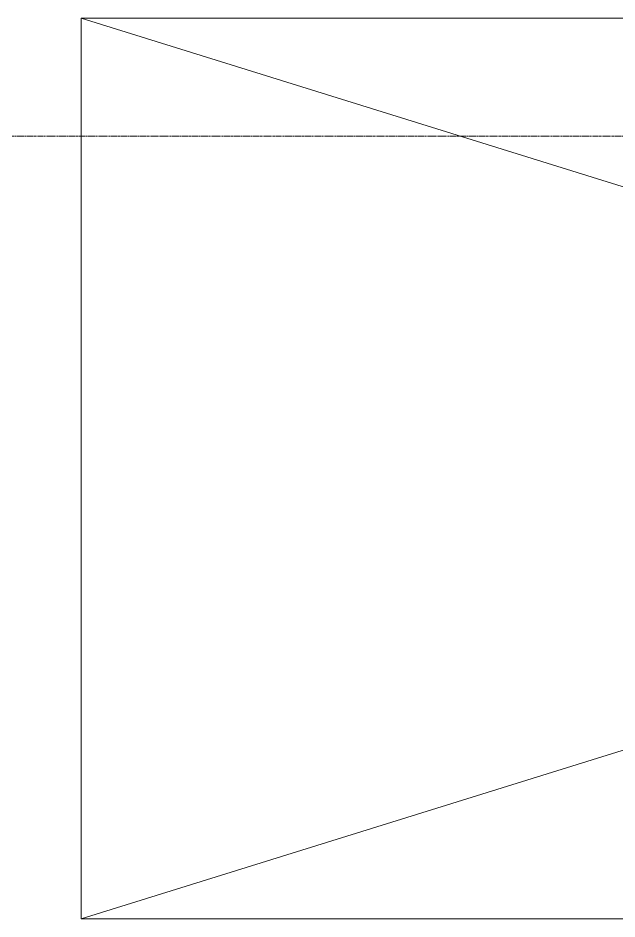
# Model space of a CAD drawing. Header units: inches. Extents: x -1714 to 6424, y -1550 to 970.
# Drawn here: x -918 to -755.7, y -84.8 to 159.2 of the extents above; entities that cross this region are included whole.
import ezdxf

# ---------------------------------------------------------------- set-up
doc = ezdxf.new("R2010")
doc.units = ezdxf.units.IN
doc.header["$MEASUREMENT"] = 0
doc.linetypes.add('Grid Line 1_2_', pattern=[0.875, 0.5, -0.125, 0.125, -0.125])
doc.layers.add('A-DETL', color=90, linetype='Continuous', lineweight=9)
doc.layers.add('S-GRID', color=1, linetype='Continuous', lineweight=9)

msp = doc.modelspace()

# ---------------------------------------------------------------- linework, layer by layer
at = {"layer": 'A-DETL'}
for p, q in [((-116.85079, 159.21004), (-900.85079, 159.21004)), ((-900.85079, 159.21004), (-900.85079, -84.78996)), ((-900.85079, -84.78996), (-116.85079, 159.21004)), ((-116.85079, -84.78996), (-900.85079, 159.21004)), ((-900.85079, -84.78996), (-116.85079, -84.78996))]:
    msp.add_line(p, q, dxfattribs=at)
at = {"layer": 'S-GRID', "linetype": 'Grid Line 1_2_'}
msp.add_line((-1714.24651, 127.21004), (1936.33324, 127.21004), dxfattribs=at)

doc.saveas('drawing.dxf')
